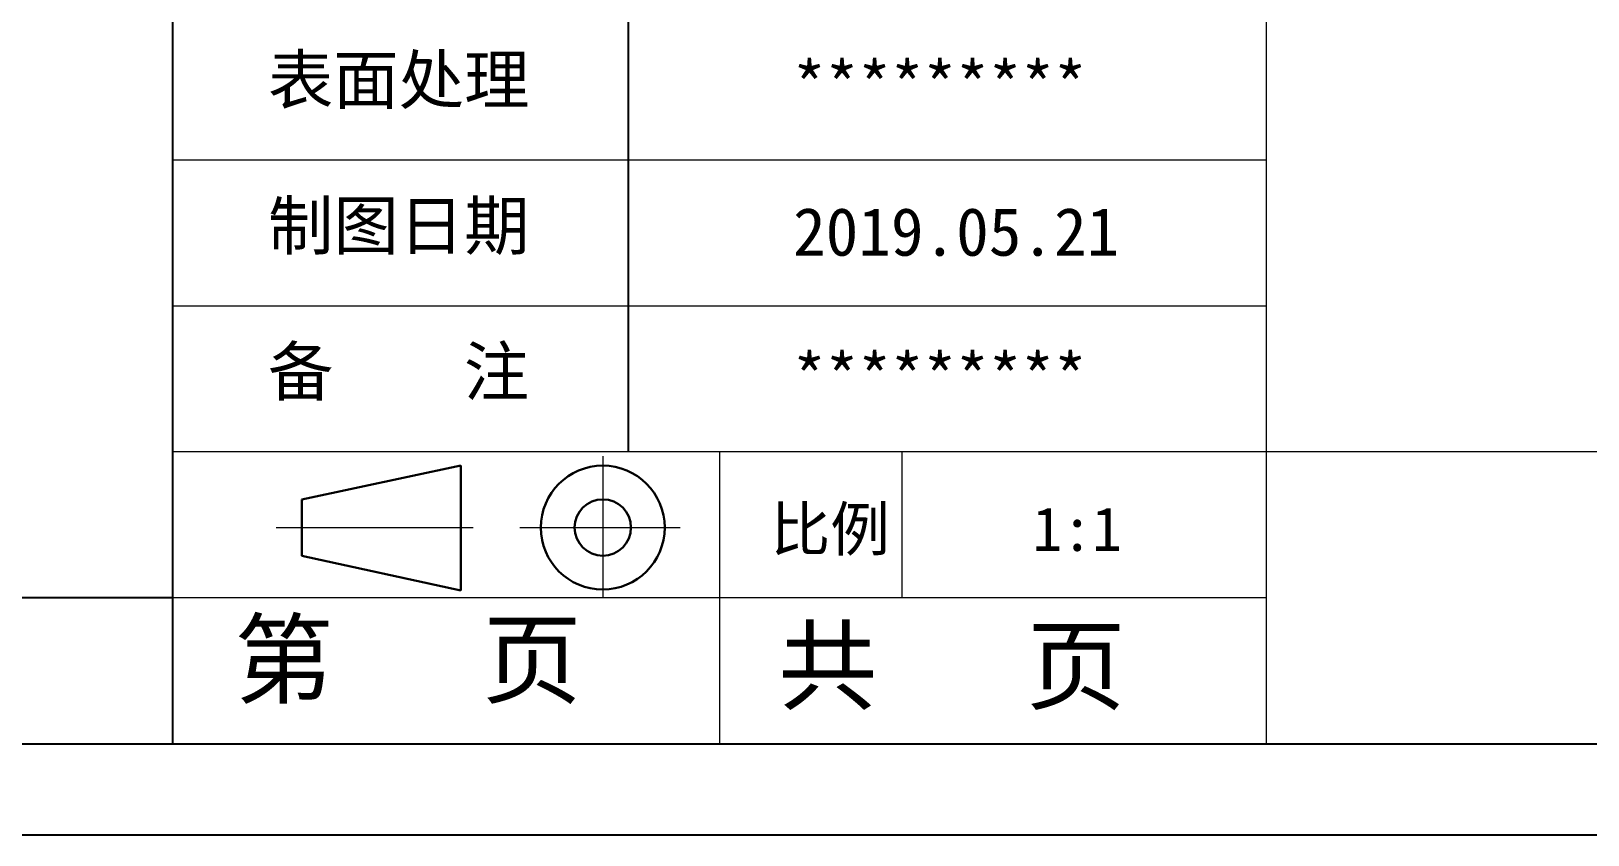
# Model space of a CAD drawing. Header units: inches. Extents: x 1127 to 2406, y 573 to 922.
# Drawn here: x 1245.7 to 1342.9, y 573 to 623.1 of the extents above; entities that cross this region are included whole.
import ezdxf

# ---------------------------------------------------------------- set-up
doc = ezdxf.new("R2010")
doc.units = ezdxf.units.IN
doc.linetypes.add('CENTER2', pattern=[28.575, 19.05, -3.175, 3.175, -3.175])
for name, color, linetype, lineweight in [('粗实线', 7, 'Continuous', 30), ('细实线', 3, 'Continuous', 9), ('细点划线', 2, 'CENTER2', 9)]:
    doc.layers.add(name, color=color, linetype=linetype, lineweight=lineweight)
doc.styles.get("Standard").update_dxf_attribs({"font": 'txt', "bigfont": 'gbcbig.shx'})

msp = doc.modelspace()

# ---------------------------------------------------------------- linework, layer by layer
for p, q in [((1254.536, 578.647), (1254.536, 624.172)), ((1282.988, 596.857), (1282.988, 624.172)), ((1254.536, 587.752), (1135.814, 587.752)), ((1135.814, 578.647), (1459.395, 578.647)), ((1127.067, 572.957), (1465.086, 572.957)), ((1127.067, 572.957), (1283.557, 572.957))]:
    msp.add_line(p, q)
at = {"layer": '粗实线', "color": 7}
for p, q in [((1272.53, 596.005), (1262.582, 593.897)), ((1272.53, 596.005), (1272.53, 588.208)), ((1262.582, 593.897), (1262.582, 590.378)), ((1262.582, 590.378), (1272.53, 588.208))]:
    msp.add_line(p, q, dxfattribs=at)
for radius in [3.868, 1.759]:
    msp.add_circle((1281.384, 592.137), radius, dxfattribs=at)
at = {"layer": '细实线', "color": 7}
for p, q in [((1322.822, 624.172), (1322.822, 578.647)), ((1322.822, 615.067), (1254.536, 615.067)), ((1322.822, 605.962), (1254.536, 605.962)), ((1459.395, 596.857), (1254.536, 596.857)), ((1288.679, 596.857), (1288.679, 578.647)), ((1300.06, 596.857), (1300.06, 587.752)), ((1322.822, 587.752), (1254.536, 587.752))]:
    msp.add_line(p, q, dxfattribs=at)
at = {"layer": '细点划线', "color": 7}
for p, q in [((1281.384, 596.59), (1281.384, 587.752)), ((1260.996, 592.137), (1273.292, 592.137)), ((1276.212, 592.137), (1286.208, 592.137))]:
    msp.add_line(p, q, dxfattribs=at)

# ---------------------------------------------------------------- texts
at = {"char_height": 2.99429, "width": 1701.80446, "attachment_point": 1}
for s, insert in [('{\\fSimHei|b0|i0|c134|p49;表面处理}', (1260.474, 621.588)), ('{\\fSimHei|b0|i0|c134|p49;*********}', (1293.269, 621.203)), ('{\\fSimHei|b0|i0|c134|p49;制图日期}', (1260.474, 612.483)), ('{\\fSimHei|b0|i0|c134|p49;2019.\\fSimHei|b0|i0|c0|p49;0\\fSimHei|b0|i0|c134|p49;5.21}', (1293.269, 612.098)), ('{\\fSimHei|b0|i0|c134|p49;备    注}', (1260.474, 603.378)), ('{\\fSimHei|b0|i0|c134|p49;*********}', (1293.269, 602.993))]:
    msp.add_mtext(s, dxfattribs=dict(at, insert=insert))
at = {"layer": '细实线', "color": 7, "attachment_point": 1}
for s, insert, char_height, width in [('{\\fSimSun|b0|i0|c134|p54;比例}', (1291.865, 593.409), 2.73146, 11.99025), ('{\\fSimSun|b0|i0|c134|p54;1:1}', (1308.226, 593.409), 2.73146, 11.99025), ('{\\fSimSun|b0|i0|c134|p54;第   页}', (1258.366, 586.187), 4.55243, 34.14323), ('{\\fSimSun|b0|i0|c134|p54; 共   页}', (1289.236, 585.8), 4.55243, 34.14323)]:
    msp.add_mtext(s, dxfattribs=dict(at, insert=insert, char_height=char_height, width=width))

doc.saveas('drawing.dxf')
